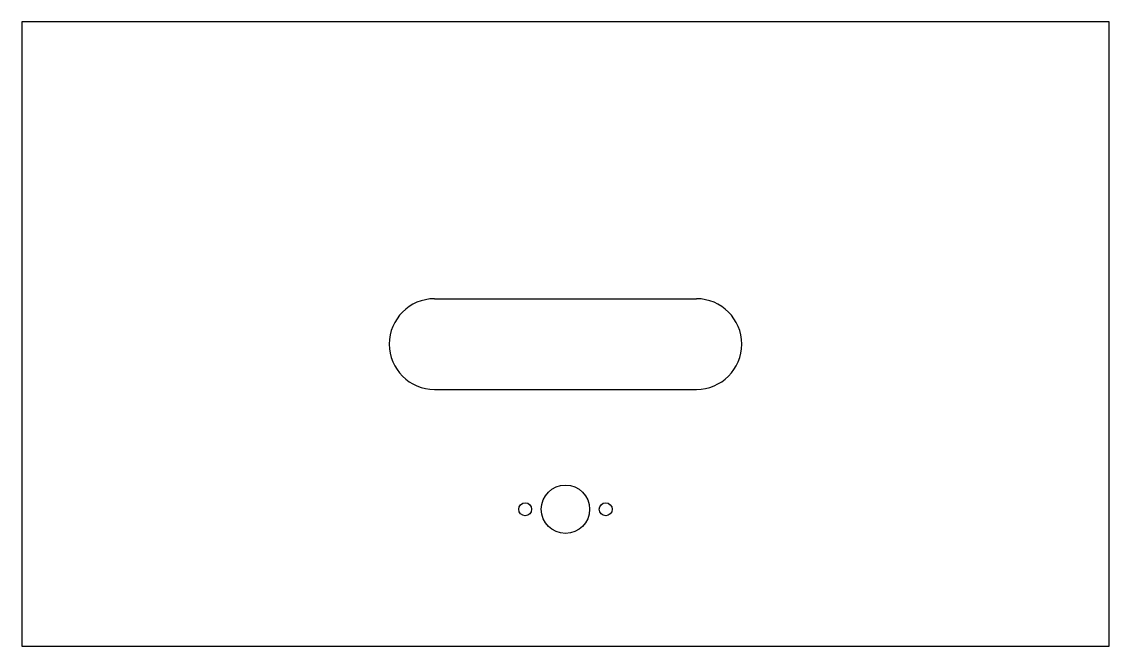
# Model space of a CAD drawing. Header units: millimetres. Extents: x 2309 to 2579, y -489 to -334.
import ezdxf

# ---------------------------------------------------------------- set-up
doc = ezdxf.new("R2010")
doc.units = ezdxf.units.MM

msp = doc.modelspace()

# ---------------------------------------------------------------- linework, layer by layer
for p, q in [((2579.31, -488.75), (2579.31, -338.75)), ((2411.81, -402.5), (2476.81, -402.5)), ((2411.81, -425), (2476.81, -425))]:
    msp.add_line(p, q)
msp.add_lwpolyline([(2309.31, -488.75), (2579.31, -488.75), (2579.31, -333.75), (2309.31, -333.75)], close=True)
for centre, radius in [((2444.31, -454.75), 6), ((2434.31, -454.75), 1.6), ((2454.31, -454.75), 1.6)]:
    msp.add_circle(centre, radius)
for centre, start, end in [((2411.81, -413.75), 90, 270), ((2476.81, -413.75), 270, 90)]:
    msp.add_arc(centre, 11.25, start, end)

doc.saveas('drawing.dxf')
